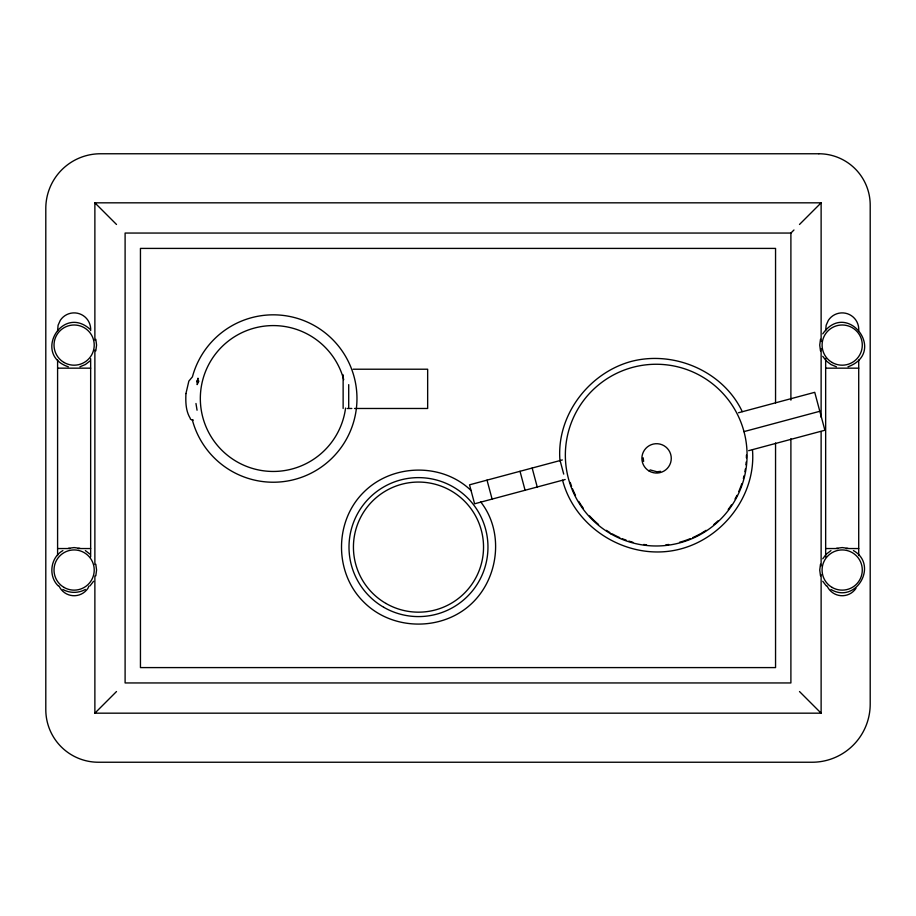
<?xml version="1.0" encoding="UTF-8"?>
<svg xmlns="http://www.w3.org/2000/svg" width="916" height="916" viewBox="0 0 916 916"><rect width="100%" height="100%" fill="white"/><g stroke="black" fill="none" stroke-linecap="round" stroke-linejoin="round"><path stroke-width="1.37" d="M57.593 330.619L58.097 325.226L60.319 320.291A16.568 16.568 0 0 1 90.65 330.619M825.66 330.619L826.163 325.226L828.385 320.291A16.568 16.568 0 0 1 858.716 330.619M95.802 350.897L96.569 345.092L95.802 339.275M95.802 575.843L96.569 570.027L95.802 564.222M820.496 339.275L819.728 345.092L820.496 350.897M820.496 564.222L819.728 570.027L820.496 575.843M88.898 586.137L87.925 588.324A16.568 16.568 0 0 1 59.002 585.942M89.997 585.908L93.569 581.259M822.74 333.859C846.968 299.177 887.764 352.339 847.998 366.778M822.74 558.806L826.312 554.157L830.961 550.585M94.875 575.935L94.875 713.175L116.504 691.534M790.897 438.718L790.897 682.947L125.103 682.947L125.103 233.053L790.897 233.053L793.966 229.996M799.496 224.466L821.125 202.825L821.125 341.496M89.997 360.961L85.348 364.534L79.932 366.778M62.895 550.585C50.437 557.466 47.998 576.038 58.246 585.908M85.348 589.48C78.433 593.316 69.799 593.316 62.895 589.48M562.344 459.947L469.519 484.827L474.591 503.789L565.172 479.515M738.479 412.761L814.736 392.323L824.892 430.245L748.635 450.683M743.861 431.642L819.809 411.284M68.311 548.341L74.116 547.573L79.932 548.341M836.377 548.341L842.182 547.573L847.998 548.341M660.573 471.328L656.978 471.786L650.051 469.885M94.875 340.065L94.875 202.825L821.125 202.825M57.593 368.163L90.65 368.163M825.66 368.163L858.716 368.163M353.141 369.217L427.658 369.217L427.658 408.479L354.503 408.479M347.244 408.479L348.492 408.479M351.824 408.479L348.71 408.479L348.71 384.64M57.593 548.547L69.982 548.547M78.249 548.547L90.65 548.547M825.66 548.547L838.048 548.547M846.315 548.547L858.716 548.547M94.875 713.175L821.125 713.175L821.125 574.504M836.377 366.778L830.961 364.534L826.312 360.961L822.74 356.313M830.961 589.48C856.059 604.308 878.81 564.909 853.414 550.585M68.311 366.778C32.587 355.03 61.967 304.146 89.997 329.21M471.168 490.644C442.107 462.351 392.048 463.656 363.652 492.293C334.134 521.444 334.134 572.775 363.652 601.938C392.815 631.467 444.145 631.467 473.309 601.938C499.151 575.969 503.743 531.017 480.694 501.922M85.348 550.585L89.997 554.157M799.496 691.534L821.125 713.175M94.875 202.825L116.504 224.466M822.74 581.259L826.312 585.908M742.246 411.605C723.193 371.186 673.993 350.187 631.124 361.465C588.29 373.144 556.104 416.082 559.985 460.702M562.561 480.213C575.672 530.433 631.273 562.527 681.309 548.776C724.075 537.108 756.192 494.319 752.471 449.79M560.088 460.553L563.718 474.099M532.162 468.042L537.234 487.003M520.013 471.293L525.086 490.255M487.014 480.133L492.098 499.094M195.967 403.498L197.054 410.219M643.169 457.817L643.627 461.412M858.716 360.022L858.716 555.554M825.66 358.431L825.66 556.962M821.125 348.641L821.125 417.261M821.125 431.55L821.125 565.928M790.897 233.053L790.897 400.155M775.554 402.914L775.554 248.408L140.446 248.408L140.446 667.592L775.554 667.592L775.554 442.978M343.134 374.827L343.134 408.479M94.875 350.072L94.875 564.496M90.65 358.66L90.65 556.962M57.593 359.816L57.593 555.554M345.572 408.044A72.937 72.937 0 0 1 236.797 461.687A72.937 72.937 0 0 1 228.863 340.66A72.937 72.937 0 0 1 343.718 379.648M746.425 455.126A90.215 90.215 0 0 1 746.391 457.874M746.162 462.042A90.215 90.215 0 0 1 745.91 464.813M745.361 468.969A90.215 90.215 0 0 1 744.891 471.717M744.032 475.793A90.215 90.215 0 0 1 743.357 478.473M741.765 483.762A90.215 90.215 0 0 1 738.743 491.571M736.956 495.35A90.215 90.215 0 0 1 735.021 499.025M731.437 504.934A90.215 90.215 0 0 1 728.209 509.479M718.029 520.826A90.215 90.215 0 0 1 713.862 524.513M706.03 530.341A90.215 90.215 0 0 1 701.324 533.249M700.122 533.925A90.215 90.215 0 0 1 692.668 537.646M690.092 538.734A90.215 90.215 0 0 1 679.569 542.261M668.68 544.47A90.215 90.215 0 0 1 665.909 544.814M646.524 544.814A90.215 90.215 0 0 1 643.753 544.47M632.864 542.261A90.215 90.215 0 0 1 628.891 541.093M626.258 540.211A90.215 90.215 0 0 1 622.342 538.734M619.766 537.646A90.215 90.215 0 0 1 612.312 533.925M609.919 532.551A90.215 90.215 0 0 1 606.403 530.341M598.572 524.513A90.215 90.215 0 0 1 589.56 515.914M583.389 508.357A90.215 90.215 0 0 1 578.786 501.418M575.477 495.35A90.215 90.215 0 0 1 572.603 488.995M571.595 486.396A90.215 90.215 0 0 1 570.244 482.446M855.991 588.324A16.568 16.568 0 0 1 827.068 585.942M185.948 393.559C185.559 401.803 185.696 410.815 190.127 418.085C189.784 420.559 195.188 419.78 192.417 420.192A83.7 83.7 0 0 0 321.276 467.091A83.7 83.7 0 0 0 321.276 329.966A83.7 83.7 0 0 0 192.417 376.865L188.856 381.09L185.948 393.559M197.971 378.354L197.135 384.617L198.886 381.09L196.814 381.09L196.917 382.052L197.971 378.354M818.847 153.762L100.474 153.762A54.674 54.674 0 0 0 45.8 208.436L45.8 709.637A52.601 52.601 0 0 0 98.401 762.238L812.08 762.238A58.12 58.12 0 0 0 870.2 704.118L870.2 205.115A51.353 51.353 0 0 0 818.847 153.762M610.789 533.81A90.856 90.856 0 0 0 747.078 455.126A90.856 90.856 0 0 0 610.789 376.43A90.856 90.856 0 0 0 610.789 533.81M649.169 471.053A14.69 14.679 0 0 0 671.268 458.458A14.69 14.679 0 0 0 649.307 445.623A14.69 14.679 0 0 0 649.169 471.053M383.735 607.285A69.49 69.49 0 0 0 487.965 547.115A69.49 69.49 0 0 0 383.735 486.934A69.49 69.49 0 0 0 383.735 607.285M385.957 603.449A65.047 65.047 0 0 0 483.534 547.115A65.047 65.047 0 0 0 385.957 490.781A65.047 65.047 0 0 0 385.957 603.449M832.14 587.442A20.095 20.095 0 0 0 862.288 570.027A20.095 20.095 0 0 0 832.14 552.623A20.095 20.095 0 0 0 832.14 587.442M832.14 362.496A20.095 20.095 0 0 0 862.288 345.092A20.095 20.095 0 0 0 832.14 327.688A20.095 20.095 0 0 0 832.14 362.496M64.074 587.442A20.095 20.095 0 0 0 94.222 570.027A20.095 20.095 0 0 0 64.074 552.623A20.095 20.095 0 0 0 64.074 587.442M64.074 362.496A20.095 20.095 0 0 0 94.222 345.092A20.095 20.095 0 0 0 64.074 327.688A20.095 20.095 0 0 0 64.074 362.496"/></g></svg>
